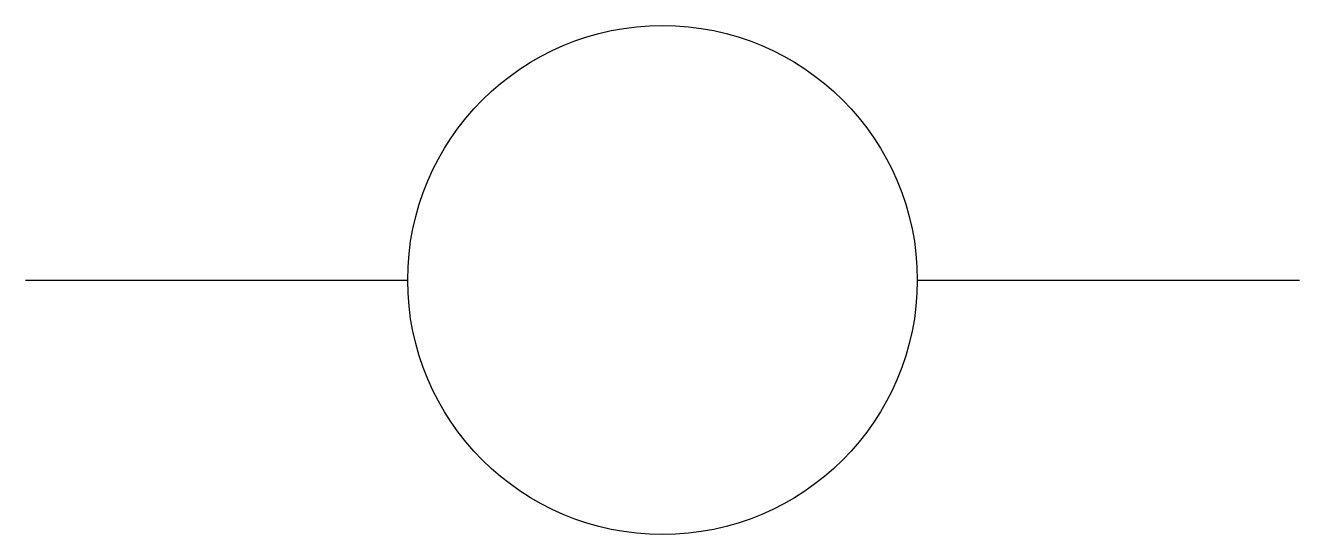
# Model space of a CAD drawing. Extents: x 233.5 to 238.5, y 135.5 to 137.5.
import ezdxf

# ---------------------------------------------------------------- set-up
doc = ezdxf.new("R2010")
doc.units = 0
doc.layers.add('TEXT', color=2, linetype='CONTINUOUS')

msp = doc.modelspace()

# ---------------------------------------------------------------- linework, layer by layer
at = {"layer": 'TEXT', "color": 0}
for p, q in [((233.5, 136.5), (235, 136.5)), ((237, 136.5), (238.5, 136.5))]:
    msp.add_line(p, q, dxfattribs=at)
msp.add_circle((236, 136.5), 1, dxfattribs=at)

doc.saveas('drawing.dxf')
